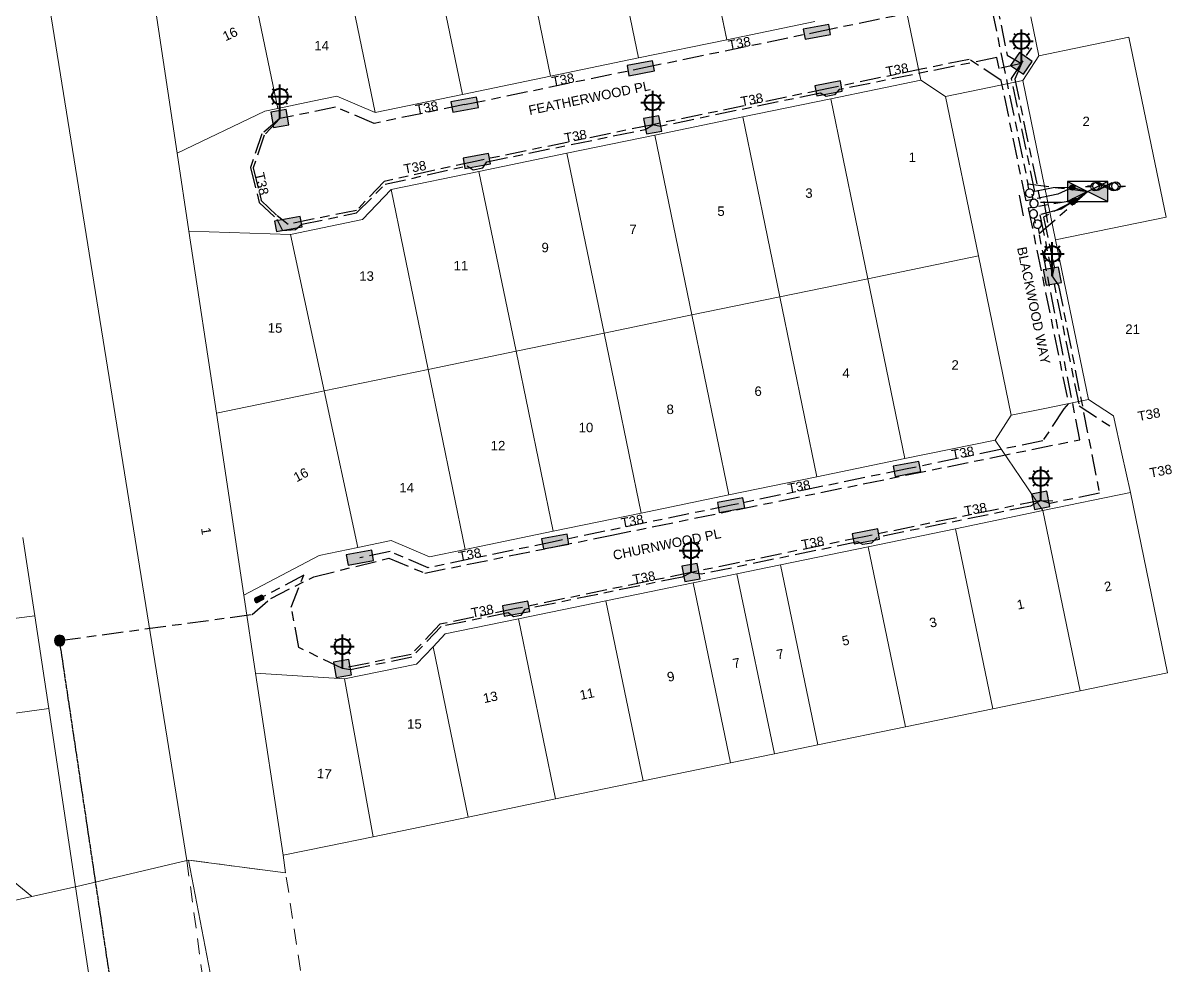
# Model space of a CAD drawing. Header units: metres. Extents: x 298156 to 298818, y 6171580 to 6172425.
# Drawn here: x 298597.5 to 298816.3, y 6171783 to 6171962.5 of the extents above; entities that cross this region are included whole.
import ezdxf
from ezdxf import colors
from ezdxf.entities.mleader import LeaderData, LeaderLine
from ezdxf.enums import TextEntityAlignment as Align
from ezdxf.math import Vec2, Vec3

# ---------------------------------------------------------------- set-up
doc = ezdxf.new("R2010")
doc.units = ezdxf.units.M
for name, pattern in [('Cable Exist OH', [1, 1, 0]), ('Cable Exist UG', [8.2, 4, -1.2, 1.8, -1.2]), ('Dash', [5, 3, -2])]:
    doc.linetypes.add(name, pattern=pattern)
doc.layers.get('0').update_dxf_attribs({"color": 6})
for name, color, linetype, lineweight in [('Cadastre Easements_SP_EXT', 9, 'Continuous', 5), ('Cadastre Land Parcels_SP_EXT', 9, 'Continuous', 5), ('Cadastre Roads_SP_EXT', 9, 'Continuous', 5)]:
    doc.layers.add(name, color=color, linetype=linetype, lineweight=lineweight)
for name, color, linetype in [('Equip_HV_EXT', 7, 'Continuous'), ('Equip_LV_EXT', 7, 'Continuous'), ('Equip_SL_EXT', 7, 'Continuous'), ('Equip_SP_SL_EXT', 7, 'Continuous'), ('Mains_HV_EXT', 7, 'Continuous'), ('Mains_LV_EXT', 7, 'Continuous'), ('Mains_SL_EXT', 7, 'Continuous'), ('Notes_SP_MISC', 7, 'Continuous'), ('Sub_SP_EXT', 7, 'Continuous'), ('SupportsOH_SP_TR_HV_LV_SL_EXT', 7, 'Continuous'), ('SupportsUG_SP_LV_EXT', 7, 'Continuous'), ('SupportsUG_SP_LV_SL_EXT', 7, 'Continuous')]:
    doc.layers.add(name, color=color, linetype=linetype)
doc.layers.get('0').off()
doc.styles.add('COLUMN_LABEL', font='arial.ttf')
doc.styles.add('iecARIAL', font='arial.ttf', dxfattribs={"height": 2})
doc.styles.add('POLE_LABEL', font='arial.ttf')
doc.styles.get("Standard").update_dxf_attribs({"font": 'arial.ttf'})
doc.styles.add('SWITCH_LABEL', font='arial.ttf', dxfattribs={"height": 2.5})

# ---------------------------------------------------------------- blocks, each defined once
blk = doc.blocks.new('SUB_PADMOUNT_EXT')
for points in [[(0, 0), (-3.84, 1.92), (-3.84, -1.92)], [(0, 0), (3.84, 1.92), (3.84, -1.92)]]:
    blk.add_hatch(color=256).paths.add_polyline_path(points)
for p, q in [((3.84, 1.92), (-3.84, -1.92)), ((-3.84, 1.92), (3.84, -1.92))]:
    blk.add_line(p, q)
blk.add_lwpolyline([(-3.84, -1.92), (3.84, -1.92), (3.84, 1.92), (-3.84, 1.92)], close=True)
for tag, height, flags, p in [('ASSET_NUM', 3.5, 8, (2, 2)), ('STREET_CODE', 0.2, 9, (1.5, 0)), ('CONSTRUCTED_VOLTAGE', 0.2, 9, (1.5, -0.2)), ('OPERATING_VOLTAGE', 0.2, 9, (1.5, -0.6)), ('ORIENTATION', 0.2, 9, (1.5, -0.8)), ('OWNED_BY', 0.2, 9, (1.5, -1)), ('OPERATED_BY', 0.2, 9, (1.5, -1.2)), ('SECONDARY_VOLTAGE', 0.2, 9, (1.5, -1.6)), ('STATE', 0.2, 9, (1.5, -1.8)), ('SUBSTATION_TYPE', 0.2, 9, (1.5, -2.2)), ('NO_PHASES', 0.2, 9, (1.5, -0.4)), ('MAINTAINED_BY', 0.2, 9, (1.5, -1.4)), ('PARENT', 0.2, 9, (1.5, -2)), ('STREETNAME', 0.2, 9, (1.5, -3)), ('SUBURB', 0.2, 9, (1.5, -3.2)), ('Z', 0.2, 1, (1.5, -3.6)), ('USAGE', 0.2, 9, (1.5, -2.4)), ('LEGEND', 0.2, 9, (1.5, -2.6)), ('LOCATION', 0.2, 9, (1.5, -2.8)), ('NOTES', 0.2, 9, (1.5, -3.4))]:
    blk.add_attdef(tag, text='', height=height, dxfattribs=dict(flags=flags)).set_placement(p, align=Align.MIDDLE_LEFT)
blk = doc.blocks.new('COLUMN_EXT')
blk.add_hatch(color=256).paths.add_polyline_path([(-1.49, 1.48), (-1.49, -1.49), (1.48, -1.49), (1.48, 1.48)])
blk.add_lwpolyline([(-1.49, -1.49), (1.48, -1.49), (1.48, 1.48), (-1.49, 1.48)], close=True)
for tag, height, style, flags, p in [('ASSET_NUM', 2.5, 'COLUMN_LABEL', 8, (2, 2)), ('STRUCTURE_PLANT_NUMBER', 0.2, 'POLE_LABEL', 9, (1.81, 0.03)), ('STREET_CODE', 0.2, 'COLUMN_LABEL', 9, (1.81, -0.2))]:
    blk.add_attdef(tag, text='', height=height, dxfattribs=dict(style=style, flags=flags)).set_placement(p, align=Align.MIDDLE_LEFT)
at = {"flags": 1}
blk.add_attdef('Z', (1.81, -2.35), '', height=0.2, dxfattribs=at)
at = {"flags": 9}
for tag, p in [('COLUMN_TYPE', (1.81, -0.4)), ('OWNED_BY', (1.81, -0.6)), ('STATE', (1.81, -0.8)), ('USAGE', (1.81, -1)), ('STREETNAME', (1.81, -1.6)), ('SUBURB', (1.81, -1.8)), ('LEGEND', (1.81, -1.2)), ('LOCATION', (1.81, -1.4)), ('NOTES', (1.81, -2))]:
    blk.add_attdef(tag, text='', height=0.2, dxfattribs=at).set_placement(p, align=Align.MIDDLE_LEFT)
blk = doc.blocks.new('PILLAR_EXT')
blk.add_hatch(color=256).paths.add_polyline_path([(-2.475, 0.99), (-2.475, -0.99), (2.475, -0.99), (2.475, 0.99)])
blk.add_lwpolyline([(-2.475, -0.99), (2.475, -0.99), (2.475, 0.99), (-2.475, 0.99)], close=True)
at = {"style": 'iecARIAL', "flags": 8}
blk.add_attdef('ASSET_NUM', (1.5, 3.5), '', height=2.5, dxfattribs=at)
for tag, p, flags in [('OWNED_BY', (0, -0.2), 9), ('STATE', (0, -0.4), 9), ('SUPPORT_TYPE', (0, -0.6), 9), ('STREETNAME', (0, -1.8), 9), ('SUBURB', (0, -2), 1), ('USAGE', (0, -0.8), 9), ('LEGEND', (0, -1), 9), ('LOCATION', (0, -1.2), 9), ('NOTES', (0, -1.4), 9), ('PARENT', (0, -1.6), 9)]:
    blk.add_attdef(tag, p, '', height=0.2, dxfattribs=dict(flags=flags))
blk = doc.blocks.new('SL_LANTERN_EXT')
at = {"lineweight": 40}
for p, q in [((-1.46, 5.68), (-1.06, 5.28)), ((0, 1.97), (0, 6.47)), ((1.46, 5.68), (1.06, 5.28)), ((-2.25, 4.22), (2.25, 4.22)), ((-1.46, 2.76), (-1.06, 3.16)), ((0, 0), (0, 2.72)), ((1.46, 2.76), (1.06, 3.16))]:
    blk.add_line(p, q, dxfattribs=at)
blk.add_circle((0, 4.22), 1.5, dxfattribs=at)
at = {"style": 'iecARIAL', "flags": 8}
blk.add_attdef('ASSET_NUM', (1.5, 1.5), '', height=2.5, dxfattribs=at)
for tag, p, height, flags in [('OPERATING_VOLTAGE', (0.98, -1.65), 0.2, 9), ('ORIENTATION', (0.98, -1.85), 0.2, 9), ('OWNED_BY', (0.98, -2.05), 0.2, 9), ('STATE', (0.98, -2.25), 0.2, 9), ('CONSTRUCTED_VOLTAGE', (0.98, -0.65), 0.2, 9), ('CONTROL_TYPE', (0.98, -0.85), 0.2, 9), ('LANTERN_PURPOSE', (0.98, -1.05), 0.2, 9), ('LANTERN_TYPE', (0.98, -1.25), 0.2, 9), ('NO_PHASES', (0.98, -1.45), 0.2, 9), ('LNUMBER', (2.18, -3.25), 2.5, 8), ('USAGE', (0.98, -2.45), 0.2, 9), ('CEXIST', (0.98, -2.65), 0.2, 9), ('CNEW', (0.98, -2.85), 0.2, 9), ('CNUMBER', (0.98, -3.05), 0.2, 9), ('CREMOVE', (0.98, -3.25), 0.2, 9), ('CREPLACE', (0.98, -3.45), 0.2, 9), ('LKINGHEIGHT', (0.98, -3.65), 0.2, 9), ('LBRACKET', (0.98, -3.85), 0.2, 9), ('LBRACKETVOCAB', (0.98, -4.05), 0.2, 9), ('LCATEGORY', (0.98, -4.25), 0.2, 9), ('LCHARGE1', (0.98, -4.45), 0.2, 9), ('LCHARGE1PERCENT', (0.98, -4.65), 0.2, 9), ('LCHARGE2', (0.98, -4.85), 0.2, 9), ('LCHARGE2PERCENT', (0.98, -5.05), 0.2, 9), ('LCHARGE3', (0.98, -5.25), 0.2, 9), ('LCHARGE3PERCENT', (0.98, -5.45), 0.2, 9), ('LEXIST', (0.98, -5.65), 0.2, 9), ('LLAMP', (0.98, -5.85), 0.2, 9), ('LLAMPVOCAB', (0.98, -6.05), 0.2, 9), ('LMAST', (0.98, -6.25), 0.2, 9), ('LMASTVOCAB', (0.98, -6.45), 0.2, 9), ('LNEW', (0.98, -6.65), 0.2, 9), ('LANTNUMBER', (0.98, -6.85), 0.2, 9), ('LOUTREACH', (0.98, -7.25), 0.2, 9), ('LOUTREACHVOCAB', (0.98, -7.45), 0.2, 9), ('LRATECODE', (0.98, -7.65), 0.2, 9), ('LREMOVE', (0.98, -7.85), 0.2, 9), ('LREPLACE', (0.98, -8.05), 0.2, 9), ('LTYPE', (0.98, -8.25), 0.2, 9), ('LTYPEVOCAB', (0.98, -8.45), 0.2, 9), ('LEGEND', (0.98, -8.65), 0.2, 9), ('LOCATION', (0.98, -8.85), 0.2, 9), ('STREETNAME', (0.98, -9.25), 0.2, 9), ('SUBURB', (0.98, -9.45), 0.2, 1), ('NOTES', (0.98, -9.05), 0.2, 9)]:
    blk.add_attdef(tag, p, '', height=height, dxfattribs=dict(flags=flags))
blk = doc.blocks.new('POLE_EXT')
blk.add_hatch(color=256).paths.add_polyline_path([(-1, 0, 1), (1, 0, 1)])
blk.add_lwpolyline([(-1, 0, 1), (1, 0, 1)], format="xyb", close=True)
for tag, height, flags, p in [('pNumber', 2.5, 8, (-17.84, 2.07)), ('OWNED_BY', 0.2, 9, (1.35, -0.4)), ('SPECIAL_USE', 0.2, 9, (1.35, -0.8)), ('STATE', 0.2, 9, (1.35, -1)), ('cLV', 0.2, 9, (1.35, -1.4)), ('hDepth', 0.2, 9, (1.35, -1.6)), ('hDia', 0.2, 9, (1.35, -1.8)), ('cHV', 0.2, 9, (1.35, -2)), ('PARENT', 0.2, 9, (1.35, -0.6)), ('USAGE', 0.2, 9, (1.35, -1.2)), ('LBRACKET', 0.2, 9, (1.35, -2.2)), ('cLinedev', 0.2, 9, (1.35, -3.4)), ('pExisting', 0.2, 9, (1.35, -3.8)), ('pFooting', 0.2, 9, (1.35, -4.4)), ('LExisting', 0.2, 9, (1.35, -2.4)), ('LANTNUMBER', 0.2, 9, (1.35, -2.6)), ('LOther', 0.2, 9, (1.35, -2.8)), ('LRemove', 0.2, 9, (1.35, -3)), ('LEGEND', 0.2, 9, (1.35, -3.2)), ('LOCATION', 0.2, 9, (1.35, -3.6)), ('PFNUMBER', 0.2, 9, (1.35, -4)), ('NEWPFNUMBER', 0.2, 9, (1.35, -4.2)), ('pNew', 0.2, 9, (1.35, -4.6)), ('pRelocate', 0.2, 9, (1.35, -5)), ('pRemove', 0.2, 9, (1.35, -5.2)), ('pReplace', 0.2, 9, (1.35, -5.4)), ('pStay', 0.2, 9, (1.35, -5.6)), ('pType', 0.2, 9, (1.35, -5.8)), ('cspan', 0.2, 9, (1.35, -6)), ('STREETNAME', 0.2, 9, (1.35, -6.2)), ('SUBURB', 0.2, 9, (1.35, -6.4)), ('NOTES', 0.2, 9, (1.35, -6.6)), ('OPERATED_BY', 0.2, 9, (1.36, -7.01)), ('MAINTAINED_BY', 0.2, 9, (1.36, -6.81))]:
    blk.add_attdef(tag, text='', height=height, dxfattribs=dict(flags=flags)).set_placement(p, align=Align.MIDDLE_LEFT)
at = {"style": 'POLE_LABEL'}
for tag, height, flags, p in [('ASSET_NUM', 2.5, 8, (2, 2)), ('STRUCTURE_PLANT_NUMBER', 0.2, 9, (1.35, 0.03)), ('STREET_CODE', 0.2, 9, (1.35, -0.2))]:
    blk.add_attdef(tag, text='', height=height, dxfattribs=dict(at, flags=flags)).set_placement(p, align=Align.MIDDLE_LEFT)
at = {"flags": 1}
blk.add_attdef('Z', (1.35, -7.33), '', height=0.2, dxfattribs=at)
blk = doc.blocks.new('SL_STJ_EXT')
h = blk.add_hatch(color=256)
edge = h.paths.add_edge_path()
edge.add_ellipse((-0.59, 0.13), major_axis=(0.226, 0.226), ratio=1, start_angle=45, end_angle=135)
edge.add_line((-0.91, 0.13), (-0.91, -0.13))
edge.add_ellipse((-0.59, -0.13), major_axis=(0.226, 0.226), ratio=1, start_angle=135, end_angle=225)
edge.add_line((-0.59, -0.45), (0.59, -0.45))
edge.add_ellipse((0.59, -0.13), major_axis=(-0.226, 0.226), ratio=1, start_angle=135, end_angle=225)
edge.add_line((0.91, -0.13), (0.91, 0.13))
edge.add_ellipse((0.59, 0.13), major_axis=(-0.226, 0.226), ratio=1, start_angle=225, end_angle=315)
edge.add_line((0.59, 0.45), (-0.59, 0.45))
blk.add_lwpolyline([(-0.91, 0.13), (-0.91, -0.13, 0.414214), (-0.59, -0.45), (0.59, -0.45, 0.414214), (0.91, -0.13), (0.91, 0.13, 0.414214), (0.59, 0.45), (-0.59, 0.45, 0.414214)], format="xyb", close=True)
at = {"flags": 1}
blk.add_attdef('Z', (0, 0), '', height=0.2, dxfattribs=at)
at = {"flags": 9}
for tag, p in [('ORIENTATION', (0, 0)), ('USAGE', (0, -0.2)), ('LEGEND', (0, -0.4)), ('NOTES', (0, -0.6))]:
    blk.add_attdef(tag, text='', height=0.2, dxfattribs=at).set_placement(p, align=Align.MIDDLE_LEFT)
blk = doc.blocks.new('LV_UG_DFUSE_CLOSED_EXT')
for points in [[(1, 0), (0, 0)], [(5.04, 0.73), (2.16, -0.72)], [(5.05, -0.71), (2.16, 0.72)], [(6.2, 0.01), (7.2, 0.01)]]:
    blk.add_lwpolyline(points)
for centre in [(1.8, 0), (5.4, 0.01)]:
    blk.add_circle(centre, 0.8)
at = {"flags": 9}
for tag, p in [('ACTUAL_STATUS', (0, 0)), ('CONSTRUCTED_VOLTAGE', (0, -0.2)), ('OPERATING_VOLTAGE', (0, -0.6)), ('ORIENTATION', (0, -0.8)), ('STATE', (0, -1)), ('SWITCH_TYPE', (0, -1.2)), ('NO_PHASES', (0, -0.4)), ('USAGE', (0, -1.4)), ('NOTES', (0, -1.6))]:
    blk.add_attdef(tag, text='', height=0.2, dxfattribs=at).set_placement(p, align=Align.MIDDLE_LEFT)
at = {"flags": 1}
blk.add_attdef('Z', (0, 0), '', height=0.2, dxfattribs=at)
blk = doc.blocks.new('SWG_HOLEC_SU_EXT')
blk.add_line((1.8, -2), (5.8, -2))
for points in [[(1, 0), (0, 0)], [(6.6, 0), (7.6, 0)]]:
    blk.add_lwpolyline(points)
for points in [[(1.8, -0.8, 1), (1.8, 0.8, 1)], [(5.8, -0.8, 1), (5.8, 0.8, 1)]]:
    blk.add_lwpolyline(points, format="xyb", close=True)
at = {"style": 'SWITCH_LABEL', "flags": 8}
blk.add_attdef('ASSET_NUM', text='', height=2.5, rotation=179.9544, dxfattribs=at).set_placement((-2.4, 0), align=Align.MIDDLE_LEFT)
at = {"flags": 1}
blk.add_attdef('Z', (0, 0), '', height=0.2, dxfattribs=at)
at = {"flags": 9}
for tag, p in [('ACTUAL_STATUS', (0, -0.4)), ('CONSTRUCTED_VOLTAGE', (0, -0.6)), ('OPERATING_VOLTAGE', (0, -1)), ('ORIENTATION', (0, -1.2)), ('OWNED_BY', (0, -1.4)), ('STATE', (0, -1.8)), ('SWITCH_TYPE', (0, -2)), ('NO_PHASES', (0, -0.8)), ('PARENT', (0, -1.6)), ('USAGE', (0, -2.2)), ('STREETNAME', (0, -2.6)), ('SUBURB', (0, -2.8)), ('LOCATION', (0, -2.4)), ('NOTES', (0, -3))]:
    blk.add_attdef(tag, text='', height=0.2, dxfattribs=at).set_placement(p, align=Align.MIDDLE_LEFT)
at = {"style": 'SWITCH_LABEL', "flags": 9}
blk.add_attdef('STREET_CODE', text='', height=0.2, dxfattribs=at).set_placement((0, -0.2), align=Align.MIDDLE_LEFT)
blk = doc.blocks.new('CONNECTOR_NODE_EXT')
h = blk.add_hatch(color=256)
edge = h.paths.add_edge_path()
edge.add_arc((0, 0), 0.5, 0, 360)
blk.add_circle((0, 0), 0.5)
at = {"flags": 1}
blk.add_attdef('Z', (0, 0), '', height=0.2, dxfattribs=at)
at = {"flags": 9}
for tag, p in [('CONNECTOR_TYPE', (0, 0)), ('CONSTRUCTED_VOLTAGE', (0, -0.2)), ('OPERATING_VOLTAGE', (0, -0.6)), ('ORIENTATION', (0, -0.8)), ('SUBTYPE', (0, -1)), ('NO_PHASES', (0, -0.4)), ('USAGE', (0, -1.2)), ('NOTES', (0, -1.4))]:
    blk.add_attdef(tag, text='', height=0.2, dxfattribs=at).set_placement(p, align=Align.MIDDLE_LEFT)

msp = doc.modelspace()

# ---------------------------------------------------------------- linework, layer by layer
at = {"layer": 'Cadastre Easements_SP_EXT', "linetype": 'Dash'}
for p, q in [((298629.03, 6171802.98), (298628.69, 6171802.9)), ((298628.69, 6171802.9), (298642.88, 6171698.16)), ((298647.51, 6171800.57), (298629.03, 6171802.98)), ((298629.03, 6171802.98), (298629.03, 6171802.98)), ((298669.04, 6171658.37), (298647.51, 6171800.57))]:
    msp.add_line(p, q, dxfattribs=at)
at = {"layer": 'Cadastre Land Parcels_SP_EXT', "linetype": 'Continuous'}
for p, q in [((298731.52, 6171959.26), (298724.42, 6171993.54)), ((298724.42, 6171993.54), (298731.52, 6171959.26)), ((298714.75, 6171955.79), (298707.64, 6171990.07)), ((298707.64, 6171990.07), (298714.75, 6171955.79)), ((298697.97, 6171952.33), (298690.87, 6171986.61)), ((298690.87, 6171986.61), (298697.97, 6171952.33)), ((298681.2, 6171948.86), (298674.12, 6171983.15)), ((298674.12, 6171983.15), (298681.2, 6171948.86)), ((298657.46, 6171979.7), (298664.55, 6171945.42)), ((298664.55, 6171945.42), (298657.46, 6171979.7)), ((298646.01, 6171946.19), (298639.83, 6171976.06)), ((298639.84, 6171976.06), (298646.01, 6171946.19)), ((298626.85, 6171937.64), (298621.62, 6171972.3)), ((298621.62, 6171972.3), (298626.85, 6171937.64)), ((298602.09, 6171968.27), (298628.69, 6171802.89)), ((298731.52, 6171959.26), (298748.3, 6171962.72)), ((298808.15, 6171959.75), (298791.01, 6171956.21)), ((298815.21, 6171925.47), (298808.15, 6171959.75)), ((298808.15, 6171959.75), (298815.21, 6171925.47)), ((298714.75, 6171955.79), (298731.52, 6171959.26)), ((298731.52, 6171959.26), (298731.52, 6171959.26)), ((298697.97, 6171952.33), (298714.75, 6171955.79)), ((298714.75, 6171955.79), (298714.75, 6171955.79)), ((298791.01, 6171956.21), (298787.9, 6171951.49)), ((298681.2, 6171948.86), (298697.97, 6171952.33)), ((298768.47, 6171951.57), (298751.33, 6171948.03)), ((298773.2, 6171948.46), (298768.47, 6171951.57)), ((298787.9, 6171951.49), (298794.17, 6171921.12)), ((298652.63, 6171947.56), (298657.27, 6171948.52)), ((298657.27, 6171948.52), (298664.55, 6171945.42)), ((298664.55, 6171945.42), (298681.2, 6171948.86)), ((298681.2, 6171948.86), (298681.2, 6171948.86)), ((298779.47, 6171918.09), (298773.2, 6171948.46)), ((298773.2, 6171948.46), (298773.2, 6171948.46)), ((298643.56, 6171945.68), (298646.01, 6171946.19)), ((298646.01, 6171946.19), (298652.63, 6171947.56)), ((298646.01, 6171946.19), (298646.01, 6171946.19)), ((298751.33, 6171948.03), (298734.58, 6171944.57)), ((298751.33, 6171948.03), (298758.41, 6171913.74)), ((298758.41, 6171913.74), (298751.33, 6171948.03)), ((298626.85, 6171937.64), (298643.56, 6171945.68)), ((298734.58, 6171944.57), (298717.83, 6171941.1)), ((298734.58, 6171944.57), (298741.66, 6171910.29)), ((298741.66, 6171910.29), (298734.58, 6171944.57)), ((298717.83, 6171941.1), (298701.08, 6171937.65)), ((298724.91, 6171906.83), (298717.83, 6171941.1)), ((298717.83, 6171941.1), (298724.91, 6171906.83)), ((298629.09, 6171922.79), (298626.85, 6171937.64)), ((298626.85, 6171937.64), (298626.85, 6171937.64)), ((298701.08, 6171937.65), (298684.33, 6171934.19)), ((298701.08, 6171937.65), (298708.16, 6171903.37)), ((298708.16, 6171903.37), (298701.08, 6171937.65)), ((298684.33, 6171934.19), (298667.58, 6171930.73)), ((298691.41, 6171899.91), (298684.33, 6171934.19)), ((298684.33, 6171934.19), (298684.33, 6171934.19)), ((298684.33, 6171934.19), (298691.41, 6171899.91)), ((298667.58, 6171930.73), (298662.12, 6171925.01)), ((298667.58, 6171930.73), (298674.66, 6171896.45)), ((298674.66, 6171896.45), (298667.58, 6171930.73)), ((298662.12, 6171925.01), (298648.41, 6171922.18)), ((298794.17, 6171921.12), (298815.21, 6171925.47)), ((298815.21, 6171925.47), (298794.17, 6171921.12)), ((298815.21, 6171925.47), (298815.21, 6171925.47)), ((298634.32, 6171888.12), (298629.09, 6171922.79)), ((298648.41, 6171922.18), (298629.09, 6171922.79)), ((298629.09, 6171922.79), (298634.32, 6171888.12)), ((298654.82, 6171892.35), (298648.41, 6171922.18)), ((298648.41, 6171922.18), (298654.82, 6171892.35)), ((298794.17, 6171921.12), (298800.44, 6171890.75)), ((298779.47, 6171918.09), (298758.41, 6171913.74)), ((298758.41, 6171913.74), (298779.47, 6171918.09)), ((298785.74, 6171887.73), (298779.47, 6171918.09)), ((298758.41, 6171913.74), (298741.66, 6171910.29)), ((298741.66, 6171910.29), (298758.41, 6171913.74)), ((298758.41, 6171913.74), (298765.45, 6171879.46)), ((298765.45, 6171879.46), (298758.41, 6171913.74)), ((298724.91, 6171906.83), (298741.66, 6171910.29)), ((298741.66, 6171910.29), (298724.91, 6171906.83)), ((298741.66, 6171910.29), (298748.7, 6171876)), ((298741.66, 6171910.29), (298741.66, 6171910.29)), ((298741.66, 6171910.29), (298741.66, 6171910.29)), ((298748.7, 6171876), (298741.66, 6171910.29)), ((298741.66, 6171910.29), (298741.66, 6171910.29)), ((298708.16, 6171903.37), (298724.91, 6171906.83)), ((298724.91, 6171906.83), (298708.16, 6171903.37)), ((298724.91, 6171906.83), (298724.91, 6171906.83)), ((298731.95, 6171872.55), (298724.91, 6171906.83)), ((298724.91, 6171906.83), (298731.95, 6171872.55)), ((298708.16, 6171903.37), (298691.41, 6171899.91)), ((298691.41, 6171899.91), (298708.16, 6171903.37)), ((298708.16, 6171903.37), (298715.2, 6171869.09)), ((298715.2, 6171869.09), (298708.16, 6171903.37)), ((298674.66, 6171896.45), (298691.41, 6171899.91)), ((298691.41, 6171899.91), (298674.66, 6171896.45)), ((298698.45, 6171865.63), (298691.41, 6171899.91)), ((298691.41, 6171899.91), (298698.45, 6171865.63)), ((298691.41, 6171899.91), (298691.41, 6171899.91)), ((298674.66, 6171896.45), (298654.82, 6171892.35)), ((298654.82, 6171892.35), (298674.66, 6171896.45)), ((298674.66, 6171896.45), (298681.7, 6171862.17)), ((298681.7, 6171862.17), (298674.66, 6171896.45)), ((298674.66, 6171896.45), (298674.66, 6171896.45)), ((298634.32, 6171888.12), (298653.73, 6171892.12)), ((298653.73, 6171892.12), (298634.32, 6171888.12)), ((298653.73, 6171892.12), (298654.82, 6171892.35)), ((298654.82, 6171892.35), (298653.73, 6171892.12)), ((298654.82, 6171892.35), (298654.82, 6171892.35)), ((298661.24, 6171862.54), (298654.82, 6171892.35)), ((298654.82, 6171892.35), (298661.24, 6171862.54)), ((298800.44, 6171890.75), (298805.17, 6171887.64)), ((298639.54, 6171853.46), (298634.32, 6171888.12)), ((298634.32, 6171888.12), (298639.54, 6171853.46)), ((298782.63, 6171883), (298785.74, 6171887.73)), ((298785.74, 6171887.73), (298785.74, 6171887.73)), ((298765.45, 6171879.46), (298782.63, 6171883)), ((298748.7, 6171876), (298765.45, 6171879.46)), ((298765.45, 6171879.46), (298765.45, 6171879.46)), ((298731.95, 6171872.55), (298748.7, 6171876)), ((298715.2, 6171869.09), (298731.95, 6171872.55)), ((298731.95, 6171872.55), (298731.95, 6171872.55)), ((298808.41, 6171873), (298791.76, 6171869.56)), ((298808.41, 6171873), (298815.51, 6171838.69)), ((298815.51, 6171838.69), (298808.41, 6171873)), ((298791.76, 6171869.56), (298775.1, 6171866.12)), ((298798.86, 6171835.25), (298791.76, 6171869.56)), ((298791.76, 6171869.56), (298798.86, 6171835.25)), ((298698.45, 6171865.63), (298715.2, 6171869.09)), ((298715.2, 6171869.09), (298715.2, 6171869.09)), ((298681.7, 6171862.17), (298698.45, 6171865.63)), ((298698.45, 6171865.63), (298698.45, 6171865.63)), ((298775.1, 6171866.12), (298758.45, 6171862.68)), ((298775.1, 6171866.12), (298782.2, 6171831.81)), ((298782.2, 6171831.81), (298775.1, 6171866.12)), ((298775.1, 6171866.12), (298775.1, 6171866.12)), ((298599.71, 6171849.49), (298597.45, 6171864.46)), ((298661.24, 6171862.54), (298667.6, 6171863.85)), ((298667.6, 6171863.85), (298674.88, 6171860.75)), ((298639.54, 6171853.46), (298653.89, 6171861.02)), ((298653.89, 6171861.02), (298661.24, 6171862.54)), ((298661.24, 6171862.54), (298661.24, 6171862.54)), ((298674.88, 6171860.75), (298681.7, 6171862.17)), ((298681.7, 6171862.17), (298681.7, 6171862.17)), ((298758.45, 6171862.68), (298741.8, 6171859.24)), ((298765.55, 6171828.37), (298758.45, 6171862.68)), ((298758.45, 6171862.68), (298765.55, 6171828.37)), ((298741.8, 6171859.24), (298733.47, 6171857.52)), ((298741.8, 6171859.24), (298748.89, 6171824.94)), ((298748.89, 6171824.94), (298741.8, 6171859.24)), ((298733.47, 6171857.52), (298725.15, 6171855.8)), ((298733.47, 6171857.52), (298740.61, 6171823.22)), ((298740.61, 6171823.22), (298733.47, 6171857.52)), ((298725.15, 6171855.8), (298708.49, 6171852.36)), ((298732.24, 6171821.5), (298725.15, 6171855.8)), ((298725.15, 6171855.8), (298732.24, 6171821.5)), ((298641.78, 6171838.61), (298639.54, 6171853.46)), ((298708.49, 6171852.36), (298691.84, 6171848.93)), ((298708.49, 6171852.36), (298715.59, 6171818.06)), ((298715.59, 6171818.06), (298708.49, 6171852.36)), ((298563.96, 6171844.98), (298599.71, 6171849.49)), ((298599.71, 6171849.49), (298563.96, 6171844.98)), ((298599.71, 6171849.49), (298599.71, 6171849.49)), ((298602.37, 6171831.84), (298599.71, 6171849.49)), ((298691.84, 6171848.93), (298677.91, 6171846.06)), ((298698.94, 6171814.63), (298691.84, 6171848.93)), ((298691.84, 6171848.93), (298698.94, 6171814.63)), ((298677.91, 6171846.06), (298675.58, 6171843.62)), ((298675.58, 6171843.62), (298672.45, 6171840.34)), ((298675.58, 6171843.62), (298682.28, 6171811.19)), ((298682.28, 6171811.19), (298675.58, 6171843.62)), ((298672.45, 6171840.34), (298658.74, 6171837.51)), ((298647.02, 6171803.91), (298641.78, 6171838.61)), ((298658.74, 6171837.51), (298641.78, 6171838.61)), ((298641.78, 6171838.61), (298647.02, 6171803.91)), ((298664.16, 6171807.45), (298658.74, 6171837.51)), ((298658.74, 6171837.51), (298658.74, 6171837.51)), ((298658.74, 6171837.51), (298664.16, 6171807.45)), ((298815.51, 6171838.69), (298798.86, 6171835.25)), ((298798.86, 6171835.25), (298815.51, 6171838.69)), ((298815.51, 6171838.69), (298815.51, 6171838.69)), ((298798.86, 6171835.25), (298782.2, 6171831.81)), ((298782.2, 6171831.81), (298798.86, 6171835.25)), ((298798.86, 6171835.25), (298798.86, 6171835.25)), ((298602.37, 6171831.84), (298572.59, 6171827.84)), ((298572.59, 6171827.84), (298602.37, 6171831.84)), ((298607.48, 6171797.92), (298602.37, 6171831.84)), ((298602.37, 6171831.84), (298602.37, 6171831.84)), ((298782.2, 6171831.81), (298765.55, 6171828.37)), ((298765.55, 6171828.37), (298782.2, 6171831.81)), ((298765.55, 6171828.37), (298748.89, 6171824.94)), ((298748.89, 6171824.94), (298765.55, 6171828.37)), ((298765.55, 6171828.37), (298765.55, 6171828.37)), ((298748.89, 6171824.94), (298740.61, 6171823.22)), ((298740.61, 6171823.22), (298748.89, 6171824.94)), ((298748.89, 6171824.94), (298748.89, 6171824.94)), ((298732.24, 6171821.5), (298715.59, 6171818.06)), ((298715.59, 6171818.06), (298732.24, 6171821.5)), ((298740.61, 6171823.22), (298732.24, 6171821.5)), ((298732.24, 6171821.5), (298740.61, 6171823.22)), ((298732.24, 6171821.5), (298732.24, 6171821.5)), ((298740.61, 6171823.22), (298740.61, 6171823.22)), ((298599.14, 6171796.06), (298568.33, 6171821.26)), ((298568.33, 6171821.26), (298599.14, 6171796.06)), ((298715.59, 6171818.06), (298698.94, 6171814.63)), ((298698.94, 6171814.63), (298715.59, 6171818.06)), ((298715.59, 6171818.06), (298715.59, 6171818.06)), ((298698.94, 6171814.63), (298682.28, 6171811.19)), ((298682.28, 6171811.19), (298698.94, 6171814.63)), ((298698.94, 6171814.63), (298698.94, 6171814.63)), ((298682.28, 6171811.19), (298664.16, 6171807.45)), ((298664.16, 6171807.45), (298682.28, 6171811.19)), ((298682.28, 6171811.19), (298682.28, 6171811.19)), ((298664.16, 6171807.45), (298655.45, 6171805.65)), ((298655.45, 6171805.65), (298664.16, 6171807.45)), ((298655.45, 6171805.65), (298647.02, 6171803.91)), ((298647.02, 6171803.91), (298655.45, 6171805.65)), ((298647.02, 6171803.91), (298647.51, 6171800.57)), ((298647.51, 6171800.57), (298647.02, 6171803.91)), ((298628.69, 6171802.89), (298607.48, 6171797.92)), ((298628.69, 6171802.89), (298629.03, 6171802.98)), ((298629.03, 6171802.98), (298628.69, 6171802.89)), ((298629.03, 6171802.98), (298648.95, 6171699.52)), ((298647.51, 6171800.57), (298629.03, 6171802.98)), ((298629.03, 6171802.98), (298629.03, 6171802.98)), ((298629.03, 6171802.98), (298629.03, 6171802.98)), ((298629.03, 6171802.98), (298647.51, 6171800.57)), ((298648.95, 6171699.52), (298629.03, 6171802.98)), ((298629.03, 6171802.98), (298629.03, 6171802.98)), ((298599.14, 6171796.06), (298607.48, 6171797.92)), ((298607.48, 6171797.92), (298599.14, 6171796.06)), ((298607.48, 6171797.92), (298623.27, 6171693.75)), ((298607.48, 6171797.92), (298607.48, 6171797.92)), ((298623.27, 6171693.76), (298607.48, 6171797.92)), ((298566.37, 6171788.6), (298599.14, 6171796.06)), ((298599.14, 6171796.06), (298566.37, 6171788.6)), ((298599.14, 6171796.06), (298599.14, 6171796.06))]:
    msp.add_line(p, q, dxfattribs=at)
at = {"layer": 'Cadastre Roads_SP_EXT', "linetype": 'Continuous'}
for p, q in [((298628.69, 6171802.89), (298602.09, 6171968.27)), ((298766.96, 6171958.86), (298765.44, 6171966.26)), ((298748.3, 6171962.72), (298731.52, 6171959.26)), ((298789.47, 6171963.62), (298791.01, 6171956.21)), ((298791.01, 6171956.21), (298808.15, 6171959.75)), ((298731.52, 6171959.26), (298714.75, 6171955.79)), ((298768.47, 6171951.57), (298766.96, 6171958.86)), ((298714.75, 6171955.79), (298697.97, 6171952.33)), ((298697.97, 6171952.33), (298681.2, 6171948.86)), ((298751.33, 6171948.03), (298768.47, 6171951.57)), ((298768.47, 6171951.57), (298768.47, 6171951.57)), ((298787.9, 6171951.49), (298781.81, 6171950.23)), ((298794.17, 6171921.12), (298787.9, 6171951.49)), ((298657.27, 6171948.52), (298652.63, 6171947.56)), ((298664.55, 6171945.42), (298657.27, 6171948.52)), ((298681.2, 6171948.86), (298664.55, 6171945.42)), ((298781.81, 6171950.23), (298773.2, 6171948.46)), ((298773.2, 6171948.46), (298779.47, 6171918.09)), ((298646.01, 6171946.19), (298643.56, 6171945.68)), ((298652.63, 6171947.56), (298646.01, 6171946.19)), ((298734.58, 6171944.57), (298751.33, 6171948.03)), ((298643.56, 6171945.68), (298626.85, 6171937.64)), ((298717.83, 6171941.1), (298734.58, 6171944.57)), ((298701.08, 6171937.65), (298717.83, 6171941.1)), ((298626.85, 6171937.64), (298629.09, 6171922.79)), ((298684.33, 6171934.19), (298701.08, 6171937.65)), ((298667.58, 6171930.73), (298684.33, 6171934.19)), ((298662.12, 6171925.01), (298667.58, 6171930.73)), ((298648.41, 6171922.18), (298662.12, 6171925.01)), ((298629.09, 6171922.79), (298648.41, 6171922.18)), ((298800.44, 6171890.75), (298794.17, 6171921.12)), ((298794.17, 6171921.12), (298794.17, 6171921.12)), ((298779.47, 6171918.09), (298785.74, 6171887.73)), ((298791.82, 6171888.98), (298800.44, 6171890.75)), ((298785.74, 6171887.73), (298791.82, 6171888.98)), ((298805.17, 6171887.64), (298806.77, 6171880.39)), ((298782.63, 6171883), (298765.45, 6171879.46)), ((298787.48, 6171875.86), (298782.63, 6171883)), ((298765.45, 6171879.46), (298748.7, 6171876)), ((298806.77, 6171880.39), (298808.41, 6171873)), ((298748.7, 6171876), (298731.95, 6171872.55)), ((298791.76, 6171869.56), (298787.48, 6171875.86)), ((298731.95, 6171872.55), (298715.2, 6171869.09)), ((298775.1, 6171866.12), (298791.76, 6171869.56)), ((298791.76, 6171869.56), (298791.76, 6171869.56)), ((298715.2, 6171869.09), (298698.45, 6171865.63)), ((298698.45, 6171865.63), (298681.7, 6171862.17)), ((298758.45, 6171862.68), (298775.1, 6171866.12)), ((298597.45, 6171864.46), (298599.71, 6171849.49)), ((298667.6, 6171863.85), (298661.24, 6171862.54)), ((298674.88, 6171860.75), (298667.6, 6171863.85)), ((298653.89, 6171861.02), (298639.54, 6171853.46)), ((298661.24, 6171862.54), (298653.89, 6171861.02)), ((298681.7, 6171862.17), (298674.88, 6171860.75)), ((298741.8, 6171859.24), (298758.45, 6171862.68)), ((298733.47, 6171857.52), (298741.8, 6171859.24)), ((298725.15, 6171855.8), (298733.47, 6171857.52)), ((298708.49, 6171852.36), (298725.15, 6171855.8)), ((298639.54, 6171853.46), (298641.78, 6171838.61)), ((298691.84, 6171848.93), (298708.49, 6171852.36)), ((298599.71, 6171849.49), (298602.37, 6171831.84)), ((298677.91, 6171846.06), (298691.84, 6171848.93)), ((298675.58, 6171843.62), (298677.91, 6171846.06)), ((298672.45, 6171840.34), (298675.58, 6171843.62)), ((298658.74, 6171837.51), (298672.45, 6171840.34)), ((298641.78, 6171838.61), (298658.74, 6171837.51)), ((298602.37, 6171831.84), (298607.48, 6171797.92)), ((298607.48, 6171797.92), (298628.69, 6171802.89)), ((298628.69, 6171802.89), (298628.69, 6171802.89))]:
    msp.add_line(p, q, dxfattribs=at)
at = {"layer": 'Mains_HV_EXT', "linetype": 'Cable Exist UG'}
for p, q in [((298780.43, 6171972.82), (298788.9, 6171931.8)), ((298788.9, 6171931.8), (298800.27, 6171930.36)), ((298791.04, 6171922.36), (298800.27, 6171930.36)), ((298798.81, 6171883.07), (298791.04, 6171922.36)), ((298709.31, 6171864.82), (298798.81, 6171883.07)), ((298674, 6171857.66), (298709.31, 6171864.82)), ((298652.89, 6171856.97), (298667.17, 6171860.5)), ((298667.17, 6171860.5), (298674, 6171857.66)), ((298644.66, 6171852.84), (298652.89, 6171856.97)), ((298641.11, 6171849.78), (298644.66, 6171852.84)), ((298604.46, 6171844.82), (298641.11, 6171849.78))]:
    msp.add_line(p, q, dxfattribs=at)
at = {"layer": 'Mains_HV_EXT', "linetype": 'Cable Exist OH'}
msp.add_line((298620.78, 6171735.43), (298604.46, 6171844.82), dxfattribs=at)
at = {"layer": 'Mains_LV_EXT', "linetype": 'Cable Exist UG'}
for p, q in [((298748.7, 6171960.77), (298766.65, 6171964.48)), ((298715.15, 6171953.84), (298748.7, 6171960.77)), ((298785.78, 6171951.9), (298789.79, 6171958.01)), ((298777.7, 6171955.52), (298768.88, 6171953.7)), ((298783.82, 6171951.5), (298777.7, 6171955.52)), ((298681.6, 6171946.91), (298715.15, 6171953.84)), ((298768.88, 6171953.7), (298750.92, 6171949.99)), ((298788.55, 6171928.57), (298783.82, 6171951.5)), ((298790.23, 6171930.35), (298785.78, 6171951.9)), ((298750.92, 6171949.99), (298717.42, 6171943.07)), ((298657.01, 6171946.41), (298646.41, 6171944.24)), ((298664.39, 6171943.33), (298657.01, 6171946.41)), ((298681.6, 6171946.91), (298664.39, 6171943.33)), ((298646.41, 6171944.24), (298643.4, 6171941.06)), ((298717.42, 6171943.07), (298683.92, 6171936.16)), ((298643.4, 6171941.06), (298641.33, 6171934.88)), ((298683.92, 6171936.16), (298666.27, 6171932.26)), ((298641.33, 6171934.88), (298642.87, 6171928.63)), ((298666.27, 6171932.26), (298660.98, 6171926.72)), ((298793.68, 6171931.03), (298790.23, 6171930.35)), ((298797.36, 6171931.11), (298793.68, 6171931.03)), ((298797.36, 6171931.11), (298794.59, 6171929.83)), ((298797.36, 6171931.11), (298800.27, 6171930.36)), ((298794.59, 6171929.83), (298788.55, 6171928.57)), ((298797.8, 6171928.64), (298788.95, 6171927.2)), ((298797.8, 6171928.64), (298795.25, 6171926.97)), ((298797.8, 6171928.64), (298800.27, 6171930.36)), ((298642.87, 6171928.63), (298645.86, 6171925.77)), ((298660.98, 6171926.72), (298648.01, 6171924.15)), ((298788.95, 6171927.2), (298796.6, 6171889.97)), ((298795.25, 6171926.97), (298791.17, 6171925.92)), ((298645.86, 6171925.77), (298648.01, 6171924.15)), ((298791.17, 6171925.92), (298798.65, 6171889.55)), ((298796.6, 6171889.97), (298795.71, 6171888.94)), ((298798.65, 6171889.55), (298804.76, 6171885.53)), ((298795.71, 6171888.94), (298791.71, 6171882.85)), ((298791.71, 6171882.85), (298765.87, 6171877.51)), ((298765.87, 6171877.51), (298732.37, 6171870.6)), ((298732.37, 6171870.6), (298698.86, 6171863.68)), ((298791.34, 6171871.52), (298758.03, 6171864.65)), ((298698.86, 6171863.68), (298674.67, 6171858.68)), ((298758.03, 6171864.65), (298724.73, 6171857.77)), ((298667.39, 6171861.77), (298661.64, 6171860.59)), ((298674.67, 6171858.68), (298667.39, 6171861.77)), ((298724.73, 6171857.77), (298691.41, 6171850.89)), ((298691.41, 6171850.89), (298676.89, 6171847.91)), ((298676.89, 6171847.91), (298671.43, 6171842.18)), ((298671.43, 6171842.18), (298658.33, 6171839.48))]:
    msp.add_line(p, q, dxfattribs=at)
at = {"layer": 'Mains_SL_EXT', "linetype": 'Cable Exist UG'}
for p, q in [((298782.13, 6171970.06), (298784.94, 6171956.33)), ((298782.96, 6171955.85), (298752.96, 6171949.76)), ((298783.41, 6171953.77), (298782.96, 6171955.85)), ((298784.94, 6171956.33), (298787.65, 6171954.76)), ((298787.65, 6171954.76), (298783.41, 6171953.77)), ((298787.65, 6171954.76), (298786.41, 6171951.77)), ((298786.41, 6171951.77), (298791.3, 6171928.32)), ((298749.36, 6171949.09), (298718.85, 6171942.75)), ((298750.44, 6171948.47), (298749.36, 6171949.09)), ((298752.04, 6171948.78), (298750.44, 6171948.47)), ((298752.96, 6171949.76), (298752.04, 6171948.78)), ((298646.41, 6171944.24), (298643, 6171941.36)), ((298685.82, 6171936), (298715.96, 6171942.18)), ((298715.96, 6171942.18), (298717.42, 6171943.08)), ((298718.85, 6171942.75), (298717.42, 6171943.08)), ((298643, 6171941.36), (298640.78, 6171934.92)), ((298666.44, 6171931.72), (298682.06, 6171935.23)), ((298682.06, 6171935.23), (298683.24, 6171934.5)), ((298685.05, 6171934.87), (298685.82, 6171936)), ((298640.78, 6171934.92), (298642.48, 6171928.27)), ((298683.24, 6171934.5), (298685.05, 6171934.87)), ((298661.03, 6171926.26), (298666.44, 6171931.72)), ((298642.48, 6171928.27), (298645.83, 6171925.07)), ((298791.3, 6171928.32), (298797.42, 6171928.36)), ((298797.42, 6171928.36), (298791.87, 6171925.49)), ((298645.83, 6171925.07), (298646.92, 6171922.9)), ((298650.57, 6171924.1), (298661.03, 6171926.26)), ((298791.87, 6171925.49), (298793.93, 6171916.01)), ((298646.92, 6171922.9), (298649.39, 6171923.12)), ((298649.39, 6171923.12), (298650.57, 6171924.1)), ((298793.93, 6171916.01), (298793.55, 6171914.23)), ((298793.55, 6171914.23), (298794.75, 6171912.42)), ((298794.75, 6171912.42), (298802.53, 6171872.91)), ((298802.53, 6171872.91), (298793.11, 6171870.92)), ((298789.38, 6171870.42), (298760.19, 6171864.47)), ((298791.34, 6171871.52), (298789.38, 6171870.42)), ((298791.34, 6171871.52), (298793.64, 6171871.43)), ((298793.11, 6171870.92), (298791.34, 6171871.52)), ((298756.51, 6171863.6), (298726.63, 6171857.43)), ((298757.46, 6171863.1), (298756.51, 6171863.6)), ((298759.11, 6171863.39), (298757.46, 6171863.1)), ((298760.19, 6171864.47), (298759.11, 6171863.39)), ((298650.94, 6171857.25), (298642.45, 6171852.75)), ((298648.58, 6171851.2), (298650.94, 6171857.25)), ((298723.01, 6171856.9), (298692.99, 6171850.74)), ((298724.74, 6171857.77), (298723.01, 6171856.9)), ((298726.63, 6171857.43), (298724.74, 6171857.77)), ((298650.04, 6171843.46), (298648.58, 6171851.2)), ((298689.89, 6171850.08), (298677.16, 6171847.51)), ((298690.88, 6171849.33), (298689.89, 6171850.08)), ((298692.99, 6171850.74), (298692.33, 6171849.58)), ((298692.33, 6171849.58), (298690.88, 6171849.33)), ((298677.16, 6171847.51), (298671.57, 6171841.64)), ((298658.33, 6171839.48), (298650.04, 6171843.46)), ((298671.57, 6171841.64), (298659.87, 6171839.24)), ((298659.87, 6171839.24), (298658.33, 6171839.48))]:
    msp.add_line(p, q, dxfattribs=at)

# ---------------------------------------------------------------- block references
at = {"layer": 'Equip_HV_EXT'}
for p, rotation in [((298788.9, 6171931.8), 280.5130194074105), ((298791.04, 6171922.36), 99.95237308942747)]:
    msp.add_blockref('SWG_HOLEC_SU_EXT', p, dxfattribs=dict(at, rotation=rotation))
at = {"layer": 'Equip_LV_EXT'}
for name, p in [('CONNECTOR_NODE_EXT', (298797.36, 6171931.11)), ('LV_UG_DFUSE_CLOSED_EXT', (298799.86, 6171931.27)), ('LV_UG_DFUSE_CLOSED_EXT', (298800.27, 6171931.36)), ('CONNECTOR_NODE_EXT', (298797.8, 6171928.64))]:
    msp.add_blockref(name, p, dxfattribs=at)
at = {"layer": 'Equip_SL_EXT'}
msp.add_blockref('CONNECTOR_NODE_EXT', (298797.42, 6171928.36), dxfattribs=at)
at = {"layer": 'Equip_SL_EXT', "rotation": 25.66032411050187}
msp.add_blockref('SL_STJ_EXT', (298642.45, 6171852.75), dxfattribs=at)
at = {"layer": 'Equip_SP_SL_EXT'}
for p in [(298787.65, 6171954.76), (298646.41, 6171944.24), (298717.42, 6171943.08), (298793.55, 6171914.23), (298791.34, 6171871.52), (298724.74, 6171857.77), (298658.33, 6171839.48)]:
    msp.add_blockref('SL_LANTERN_EXT', p, dxfattribs=at)
at = {"layer": 'Sub_SP_EXT'}
msp.add_blockref('SUB_PADMOUNT_EXT', (298800.27, 6171930.36), dxfattribs=at)
at = {"layer": 'SupportsOH_SP_TR_HV_LV_SL_EXT'}
msp.add_blockref('POLE_EXT', (298604.46, 6171844.82), dxfattribs=at)
at = {"layer": 'SupportsUG_SP_LV_EXT'}
for p, rotation in [((298748.7, 6171960.77), 190.4661901917872), ((298715.15, 6171953.84), 190.4661901917872), ((298750.92, 6171949.99), 10.54724355154079), ((298681.6, 6171946.91), 190.465790030787), ((298683.92, 6171936.16), 10.53523872154756), ((298648.01, 6171924.15), 10.53623912404703), ((298765.87, 6171877.51), 190.46108813904), ((298732.37, 6171870.6), 190.4608880585402), ((298758.03, 6171864.65), 10.53523872154756), ((298698.86, 6171863.68), 190.4614883000395), ((298661.64, 6171860.59), 190.4655899502873), ((298691.41, 6171850.89), 10.53623912404703)]:
    msp.add_blockref('PILLAR_EXT', p, dxfattribs=dict(at, rotation=rotation))
at = {"layer": 'SupportsUG_SP_LV_SL_EXT'}
for p, rotation in [((298787.65, 6171954.76), 55.55635240361056), ((298646.41, 6171944.24), 190.4683910772858), ((298717.42, 6171943.07), 10.53723952654645), ((298793.55, 6171914.23), 100.4275642766589), ((298791.34, 6171871.52), 10.53823992904587), ((298724.73, 6171857.77), 10.53623912404703), ((298658.33, 6171839.48), 10.52823590405153)]:
    msp.add_blockref('COLUMN_EXT', p, dxfattribs=dict(at, rotation=rotation))

# ---------------------------------------------------------------- texts
at = {"layer": 'Cadastre Land Parcels_SP_EXT'}
for s, rotation, p in [('16', 25.691, (298636.05, 6171958.94)), ('15', 358.2561, (298644.07, 6171903.51)), ('16', 27.7566, (298649.59, 6171874.94)), ('1', 278.6205, (298631.38, 6171866.21)), ('2', 11.6693, (298803.63, 6171854.12)), ('1', 11.667, (298786.98, 6171850.69)), ('3', 11.6666, (298770.33, 6171847.25)), ('5', 11.6676, (298753.67, 6171843.81)), ('7', 11.3574, (298732.87, 6171839.51)), ('7', 10.6214, (298741.19, 6171841.23)), ('9', 11.6653, (298720.37, 6171836.93)), ('13', 11.6068, (298685.31, 6171832.88)), ('11', 11.6673, (298703.72, 6171833.49)), ('17', 356.3996, (298653.43, 6171818.63))]:
    msp.add_text(s, height=1.8, rotation=rotation, dxfattribs=at).set_placement(p)
for s, p in [('14', (298652.96, 6171957.24)), ('2', (298799.29, 6171942.81)), ('1', (298766.17, 6171935.98)), ('3', (298746.49, 6171929.15)), ('5', (298729.74, 6171925.7)), ('7', (298712.99, 6171922.24)), ('9', (298696.24, 6171918.78)), ('11', (298679.49, 6171915.32)), ('13', (298661.52, 6171913.34)), ('21', (298807.45, 6171903.23)), ('2', (298774.34, 6171896.41)), ('4', (298753.56, 6171894.87)), ('6', (298736.81, 6171891.42)), ('8', (298720.06, 6171887.96)), ('10', (298703.31, 6171884.5)), ('12', (298686.56, 6171881.04)), ('14', (298669.15, 6171873.02)), ('15', (298670.64, 6171828.02))]:
    msp.add_text(s, height=1.8, dxfattribs=at).set_placement(p)
at = {"layer": 'Cadastre Roads_SP_EXT'}
for s, rotation, p in [('FEATHERWOOD PL', 11.6688, (298693.99, 6171944.91)), ('BLACKWOOD WAY', 281.668, (298786.82, 6171919.61)), ('CHURNWOOD PL', 11.6625, (298710.05, 6171860.14))]:
    msp.add_text(s, height=1.8, rotation=rotation, dxfattribs=at).set_placement(p)
at = {"layer": 'Mains_LV_EXT'}
for rotation, p in [(10.5372, (298731.98, 6171957.32)), (10.5372, (298698.38, 6171950.38)), (10.5383, (298762.02, 6171952.29)), (10.5383, (298734.35, 6171946.57)), (10.6494, (298672.43, 6171945.05)), (10.536, (298700.75, 6171939.63)), (10.5363, (298670.17, 6171933.71)), (282.7202, (298641.61, 6171933.75)), (10.5396, (298810, 6171886.61)), (10.5343, (298774.53, 6171879.3)), (10.5375, (298812.24, 6171875.84)), (10.5335, (298743.35, 6171872.87)), (10.5338, (298776.94, 6171868.56)), (10.5353, (298711.57, 6171866.3)), (10.5338, (298745.95, 6171862.16)), (10.5343, (298680.63, 6171859.91)), (10.5338, (298713.8, 6171855.53)), (10.5338, (298683.01, 6171849.17))]:
    msp.add_text('T38', height=1.8, rotation=rotation, dxfattribs=at).set_placement(p)

# ---------------------------------------------------------------- next in the draw order: leaders
at = {"layer": 'Notes_SP_MISC', "color": 7, "linetype": 'Continuous'}
ml = msp.add_multileader_mtext('Standard', dxfattribs=at)
ml.set_content('{\\H0.875x;REMOVE REDUNDANT \\P ROAD CROSSING LV MAINS}', color=7)
ml.set_leader_properties()
ml.build(insert=Vec2(0, 0))
ml.multileader.update_dxf_attribs({"has_text_frame": 1, "dogleg_length": 4})
ctx = ml.context
ctx.base_point, ctx.plane_origin = Vec3(298556.22, 6171989.03), Vec3(298688.24, 6171906.02)
ctx.text_align_type = 1
notes = []
notes.append((ctx, [(0, (1, 1, 0), (298552.22, 6171989.03), (1, 0), 4, [(0, [(298546.12, 6171974.42)], 0, [])])]))
ctx.mtext.insert, ctx.mtext.alignment, ctx.mtext.flow_direction = Vec3(298591.64, 6171991.06), 2, 5
ctx.mtext.has_bg_fill, ctx.mtext.bg_color, ctx.mtext.bg_scale_factor, ctx.mtext.bg_transparency, ctx.mtext.use_window_bg_color = 1, -1027028792, 1.5, 0, 1
for ctx, leaders in notes:
    for number, flags, end, landing, length, lines in leaders:
        leader = LeaderData()
        leader.index, (leader.has_last_leader_line, leader.has_dogleg_vector, leader.attachment_direction) = number, flags
        leader.last_leader_point, leader.dogleg_vector, leader.dogleg_length = Vec3(end), Vec3(landing), length
        for number, points, colour, breaks in lines:
            line = LeaderLine()
            line.index, line.vertices, line.color, line.breaks = number, Vec3.list(points), colors.encode_raw_color(colour), breaks
            leader.lines.append(line)
        ctx.leaders.append(leader)

doc.saveas('drawing.dxf')
